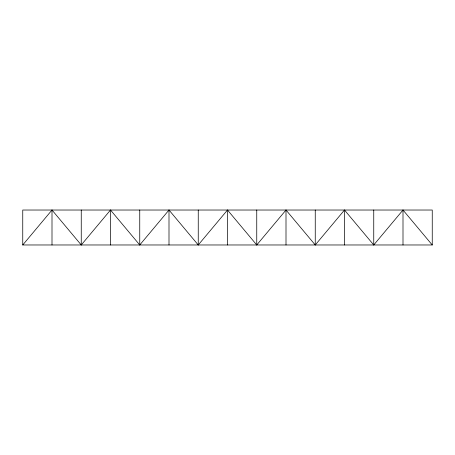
<?xml version="1.0" encoding="UTF-8"?>
<svg xmlns="http://www.w3.org/2000/svg" width="455" height="455" viewBox="0 0 455 455"><rect width="100%" height="100%" fill="white"/><g stroke="black" fill="none" stroke-linecap="round" stroke-linejoin="round"><path stroke-width="0.68" d="M22.75 244.972L52.001 210.028L81.252 244.972L110.502 210.028L139.748 244.972L168.998 210.028L198.249 244.972L227.5 210.028L256.751 244.972L286.002 210.028L315.252 244.972L344.498 210.028L373.748 244.972L402.999 210.028L432.25 244.972L22.75 244.972L22.75 210.028L432.25 210.028L432.25 244.972M402.999 210.028L402.999 244.972M373.748 210.028L373.748 244.972M344.498 210.028L344.498 244.972M315.252 210.028L315.252 244.972M286.002 210.028L286.002 244.972M256.751 210.028L256.751 244.972M227.5 210.028L227.5 244.972M198.249 210.028L198.249 244.972M168.998 210.028L168.998 244.972M139.748 210.028L139.748 244.972M110.502 210.028L110.502 244.972M81.252 210.028L81.252 244.972M52.001 210.028L52.001 244.972"/></g></svg>
